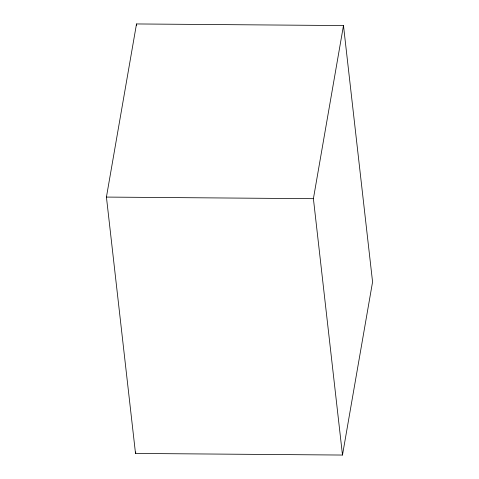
<?xml version="1.0" encoding="UTF-8"?>
<svg xmlns="http://www.w3.org/2000/svg" width="479" height="479" viewBox="0 0 479 479"><rect width="100%" height="100%" fill="white"/><g stroke="black" fill="none" stroke-linecap="round" stroke-linejoin="round"><path stroke-width="0.72" d="M106.428 197.079L136.509 23.95L343.485 25.555L372.572 281.921L342.491 455.05L135.515 453.445L106.428 197.079L313.404 198.683L343.485 25.555M135.515 453.445L135.773 451.966M313.404 198.683L342.491 455.05M136.509 23.95L136.677 25.435"/></g></svg>
